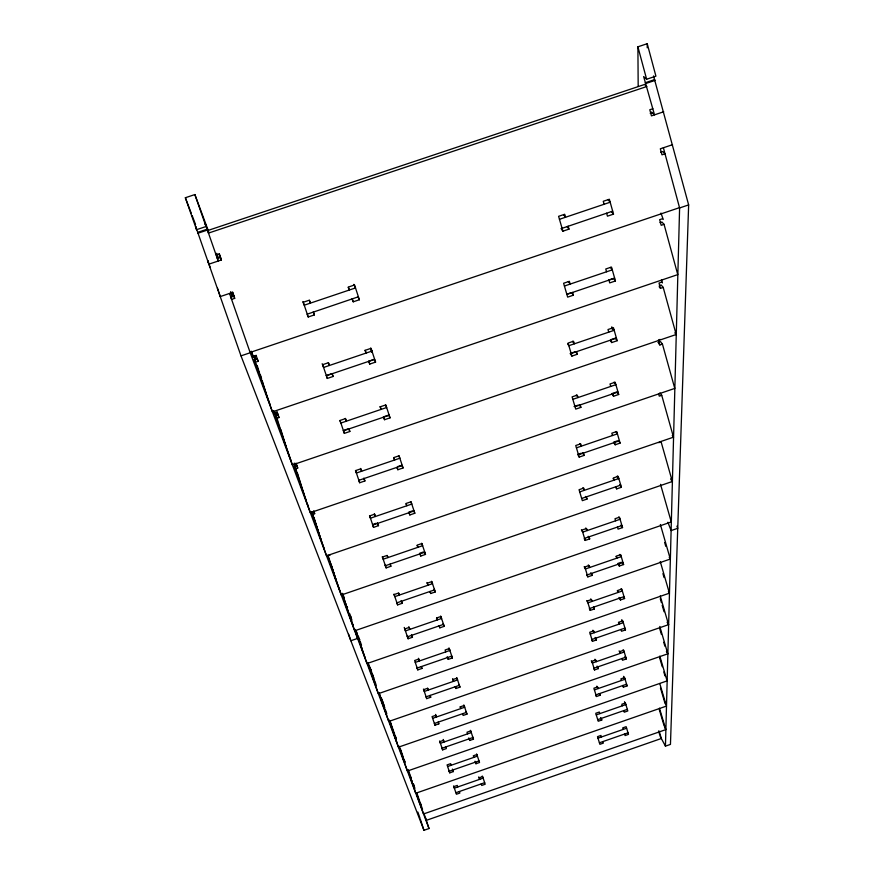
<?xml version="1.0" encoding="UTF-8"?>
<svg xmlns="http://www.w3.org/2000/svg" width="874" height="874" viewBox="0 0 874 874"><rect width="100%" height="100%" fill="white"/><g stroke="black" fill="none" stroke-linecap="round" stroke-linejoin="round"><path stroke-width="1.31" d="M653.544 75.94L688.646 204.909L670.456 744.397L665.442 746.145L679.601 207.957L663.388 147.761M448.854 770.311L449.76 772.835L453.333 771.589L452.798 770.005M475.008 761.232L475.959 763.734L479.531 762.489L476.887 754.557L473.315 755.791L473.839 757.387M601.29 718.417L601.782 720.012L598.231 721.247L595.762 713.271L599.324 712.037L599.815 713.632M483.136 778.133L454.338 788.151L453.551 785.955M597.991 738.18L626.614 728.228M455.9 792.729L484.666 782.711M599.422 742.791L628.024 732.838M659.455 708.169L665.835 729.615L423.54 813.967L416.188 792.74M217.156 257.524L218.205 261.031L205.019 223.132L206.024 226.53L196.552 229.687L195.601 226.279L240.995 355.86L423.956 830.3L429.014 828.541L425.518 817.9M459.363 685.336L426.108 696.829L426.72 698.621L430.707 697.234L430.106 695.453M591.916 639.506L624.943 628.089M455.288 686.756L455.977 688.504L459.964 687.128L456.982 678.148L452.983 679.524L453.584 681.327L452.568 678.705M591.589 639.637L592.474 641.308L596.439 639.943L595.882 638.14M618.431 622.386L619.349 624.036L618.814 622.233L622.78 620.857L625.478 629.903L621.523 631.268L620.977 629.466M660.209 595.915L668.577 624.659L388.777 721.454L378.857 692.896M460.27 706.847L460.838 708.574L460.172 706.858L464.116 705.515L466.967 714.124L463.133 715.445L462.565 713.73M432.641 718.33L464.684 707.241L463.788 704.957M466.399 712.397L434.389 723.486L434.968 725.202L438.814 723.869L438.235 722.153L438.814 723.869M594.003 668.206L625.795 657.204M593.686 668.282L594.539 669.932L598.351 668.61L597.816 666.884M619.087 650.879L620.42 653.326L619.895 651.589L623.708 650.267L626.319 658.93L622.506 660.252L621.982 658.515M659.794 626.45L667.812 653.818L398.446 747.172L389.05 720.11L396.687 741.95M594.407 689.87L625.085 679.229L623.938 677.088M442.08 748.231L472.932 737.525M595.937 694.852L626.592 684.222M441.709 747.314L442.637 749.87L446.341 748.592L445.784 746.942M468.803 737.907L469.775 740.453L473.479 739.175L470.725 730.915L467.022 732.204L467.579 733.854M595.631 694.874L596.45 696.512L600.132 695.234L599.619 693.574M622.561 685.533L623.413 687.15L627.095 685.882L624.582 677.569L620.901 678.847L621.403 680.507M447.608 766.498L477.412 756.141L476.559 753.934M596.265 714.866L625.882 704.575L624.768 702.467M449.225 771.25L479.007 760.904M597.74 719.652L627.335 709.371M404.804 628.919L409.141 627.434L409.808 629.4L408.803 626.691M617.82 563.479L621.032 562.375M407.47 636.785L443.522 624.375M587.23 574.895L623.02 562.572M407.131 636.021L408.125 638.752L412.462 637.255L411.796 635.3M439.141 626.024L439.851 627.827L444.178 626.341L440.911 616.498L436.585 617.984L437.24 619.961L436.53 618.169M586.88 575.158L587.831 576.873L592.124 575.398L591.523 573.42M618.322 564.331L619.316 566.035L623.599 564.549L620.671 554.64L616.367 556.126L616.957 558.104L615.962 556.421M660.373 524.509L670.303 559.054L367.014 663.552L355.161 629.433M415.259 662.394L449.892 650.442L448.963 648.093M417.16 668.02L451.771 656.079M589.666 608.501L624.014 596.647M416.822 667.201L417.794 669.888L421.956 668.457L421.323 666.589M447.193 656.724L448.242 659.389L452.382 657.958L449.269 648.563L445.117 649.994L445.74 651.884M589.327 608.686L590.245 610.391L594.364 608.959L593.796 607.08M619.032 597.434L620.464 599.957L624.582 598.537L621.764 589.087L617.634 590.507L618.202 592.397L617.252 590.726M660.252 561.534L669.408 593.173L378.333 693.672L367.473 662.405M590.267 634.087L623.315 622.67L622.091 620.464M659.914 392.852L661.738 395.321L673.493 437.175L326.537 555.831L311.275 511.727L324.276 549.08M330.044 555.099L327.663 555.908L341.264 595.03L672.335 481.498L661.105 441.862L658.756 442.67M579.702 491.909L618.814 478.515L617.372 476.243M419.662 553.264L423.191 552.051M385.39 565.729L424.786 552.237M581.68 498.475L620.737 485.092M385.095 565.096L386.133 567.903L390.853 566.276L390.121 564.112M420.033 554.182L420.776 556.028L425.496 554.411L421.902 543.53L417.171 545.147L417.892 547.321L417.149 545.496M586.367 496.869L587.022 499.054L582.335 500.66L579.047 489.713L583.745 488.107L584.4 490.292L582.86 487.703M615.613 487.168L616.694 488.883L621.381 487.277L618.169 476.319L613.482 477.925L614.127 480.121L613.045 478.406M396.916 602.82L434.564 589.884M584.575 538.351L621.927 525.525M396.938 603.038L397.615 604.874L402.127 603.322L401.439 601.268M430.008 591.676L430.74 593.501L435.252 591.949L431.822 581.614L427.31 583.166L427.987 585.23L426.905 582.51M584.214 538.701L585.198 540.427L589.688 538.887L589.054 536.811M615.602 520.817L614.99 518.73L619.469 517.189L622.539 527.601L618.06 529.141L617.448 527.066M572.831 399.331L615.886 384.68L614.105 382.124M397.725 466.574L400.838 465.514M574.065 406.508L577.933 405.197M611.789 393.661L616.924 391.913L618.705 394.48L613.559 396.239L612.379 394.524M358.864 480.307L402.248 465.536M575.005 406.683L618.005 392.033M358.624 479.902L359.684 482.732L364.895 480.962L364.076 478.537M397.08 467.863L397.856 469.731L403.056 467.961L399.047 455.791L393.835 457.572L394.644 460.008L393.868 458.151M580.172 404.924L580.893 407.371L575.737 409.119L572.099 396.883L577.277 395.124L577.998 397.572L576.327 394.982M312.16 514.535L314.662 513.683L313.766 510.886M661.738 395.321L659.269 396.162L658.614 393.813M576.436 447.838L617.415 433.843L615.908 431.57M372.499 524.542L376.202 523.275M412.43 510.897L408.726 512.164L409.862 514.95L414.811 513.257L411.02 501.774L406.06 503.468L406.825 505.762L406.071 503.916M577.594 454.458L581.276 453.202M613.515 442.189L617.175 440.933M372.772 525.077L414.058 510.962M578.501 454.775L619.437 440.791M372.848 525.482L373.548 527.361L378.497 525.667L377.732 523.384M578.129 455.332L579.189 457.08L584.105 455.409L583.417 453.093M614.072 443.052L615.198 444.779L620.103 443.096L616.738 431.516L611.822 433.198L612.499 435.514M326.221 375.612L332 373.657L333.092 376.476L327.302 378.442L326.581 376.552M566.975 294.177L571.552 292.637L573.399 295.183L567.663 297.127L563.61 283.252L569.356 281.308L570.165 284.083L568.329 281.559M608.905 279.997L613.472 278.456L615.438 280.958L609.713 282.903L608.927 280.128M326.373 375.689L374.662 359.356M566.855 294.352L614.651 278.183M375.569 362.109L374.345 359.334L368.577 361.29L369.778 364.065L375.569 362.109L371.046 348.333L365.245 350.288L366.151 353.052L364.95 350.299M274.381 413.293L277.145 412.353L278.959 417.553L276.195 418.493L292.386 464.946L676.192 334.513L663.202 287.393L661.181 284.99L659.367 285.601M661.738 282.116L659.018 283.034L660.471 288.311L663.202 287.393M276.195 418.493L275.321 415.674L278.085 414.746L276.992 411.632M344.378 430.15L348.759 428.664L349.84 431.494L344.356 433.362L343.285 430.521M610.959 339.647L615.285 338.172L617.164 340.718L611.734 342.564L610.5 340.86M343.482 430.784L389.192 415.27M571.148 353.489L616.421 338.118M390.044 417.848L388.832 415.052L383.369 416.909L384.56 419.706L390.044 417.848L385.795 404.924L380.299 406.781L381.151 409.371L379.972 406.607M577.343 354.243L575.584 351.654L570.165 353.489L571.913 356.089L577.343 354.243L576.589 351.643M660.187 339.407L658.461 339.997L659.848 344.957L662.426 344.072L674.772 388.406L310.325 512.688L294.21 466.137L296.832 465.252L297.717 468.06L295.095 468.956M657.936 342.51L660.515 341.636L662.426 344.072M559.458 219.298L610.183 202.222L608.107 199.829M358.406 296.799L307.145 314.192L308.216 316.978L314.367 314.913L313.373 311.963M560.988 228.693L612.685 211.158M352.014 299.072L353.238 301.814L359.378 299.749L354.538 284.99L348.387 287.054L349.36 290.015L348.147 287.306M561.632 229.523L562.911 231.184L568.985 229.13L568.133 226.169M604.098 204.276L603.257 201.293L609.342 199.239L613.515 214.13L607.452 216.173L606.611 213.201M250.106 352.451L679.513 207.651M240.995 355.86L250.215 352.746L429.014 828.541M679.601 207.957L688.646 204.909M253.22 356.767L256.148 355.784M662.514 218.708L659.641 219.68L661.181 225.306L664.054 224.345L677.765 274.611L272.426 411.862L254.301 359.52L257.218 358.537L258.081 361.333L255.153 362.317M660.001 222.652L661.913 222.007L664.054 224.345M564.418 286.027L612.292 269.848L610.325 267.378M216.097 255.011L219.221 253.963L221.319 259.993L208.831 264.177L207.826 260.649L210.175 267.52M652.867 108.726L649.797 109.753L651.447 115.871L663.716 111.763M217.418 258.398L220.521 257.349L219.276 253.744M650.234 113.401L652.266 112.713M672.532 144.691L660.329 148.788L661.968 154.818L665.005 153.802L662.743 151.563L660.722 152.24M233.861 295.62L230.769 296.657L231.588 299.411L234.691 298.362L232.615 292.058M196.552 229.687L185.354 197.743L194.869 194.563L208.657 231.588M638.184 86.406L637.9 46.814L647.23 43.7L655.915 76.147L646.629 79.25L643.635 76.562L654.517 114.844L651.523 112.014M197.732 232.364L207.138 229.217M645.307 82.735L654.539 79.643M197.972 233.216L207.389 230.07M646.05 83.412L655.292 80.321M660.973 213.059L663.235 219.483M611.439 211.705L613.515 214.13M659.138 286.705L660.471 288.311M674.826 332.83L676.192 334.513M563.621 214.796L565.554 217.244L564.691 214.261L558.595 216.315L562.911 231.184M658.57 343.329L659.848 344.957M567.051 226.65L568.985 229.13M672.27 435.471L673.493 437.175M670.577 478.941L672.335 481.498M572.536 341.275L574.294 343.843L573.53 341.231L568.078 343.078L571.913 356.089M567.696 343.974L568.843 345.689L614.182 330.306L611.691 326.942L612.434 329.542M618.399 440.518L620.103 443.096M579.211 404.749L580.893 407.371M669.233 557.361L670.303 559.054M619.753 484.699L621.381 487.277M579.746 443.566L581.352 446.155L580.664 443.839L575.737 445.522L579.189 457.08M668.381 591.501L669.408 593.173M582.499 452.787L584.105 455.409M618.705 517.015L620.092 519.276L582.696 532.113L581.385 529.819M620.977 525.034L622.539 527.601M667.102 622.19L668.577 624.659M585.482 496.443L587.022 499.054M619.928 554.378L621.25 556.629L585.427 568.963L584.171 566.68M622.102 562.004L623.599 564.549M666.392 651.37L667.812 653.818M621.053 588.748L622.332 590.977L587.94 602.831L586.727 600.58M585.7 527.994L587.186 530.573L586.552 528.497L582.062 530.037L585.198 540.427M623.621 596.855L624.582 598.537M588.202 536.297L589.688 538.887M624.56 628.242L625.478 629.903M588.3 564.921L589.731 567.477L589.131 565.5L584.826 566.975L587.831 576.873M590.693 572.82L592.124 575.398M623.053 649.83L624.233 652.004L592.408 663.016L591.283 660.82M664.557 727.277L665.835 729.615M624.976 656.472L626.319 658.93M590.704 598.876L592.069 601.41L591.49 599.52L587.361 600.941L590.245 610.391M593.446 607.266L594.364 608.959M660.099 736.203L665.442 746.145M626.232 684.266L627.095 685.882M592.911 630.22L594.233 632.721L593.675 630.908L589.71 632.284L592.474 641.308M595.107 637.43L596.439 639.943M594.954 659.225L596.232 661.694L595.697 659.968L591.884 661.29L594.539 669.932M597.073 666.13L598.351 668.61M596.855 686.166L598.089 688.592L597.576 686.931L593.894 688.209L596.45 696.512M599.302 693.606L600.132 695.234M600.58 717.598L601.782 720.012M353.861 284.356L355.51 287.939L304.25 305.201L302.83 301.53M358.132 297.018L359.378 299.749M370.871 348.65L371.953 351.086L323.588 367.441L322.167 363.715M385.576 405.055L386.647 407.513L340.871 423.049L339.931 420.547M398.806 455.769L399.844 458.227L356.406 473.02L355.467 470.529M401.876 465.165L403.056 467.961M410.758 501.621L411.785 504.069L370.445 518.195L369.516 515.704M413.653 510.482L414.811 513.257M421.629 543.267L422.623 545.704L383.194 559.207L382.277 556.738M424.371 551.647L425.496 554.411M431.538 581.265L432.51 583.679L394.819 596.625L393.923 594.178M434.138 589.218L435.252 591.949M440.616 616.083L441.567 618.464L405.47 630.897L404.586 628.482M443.096 623.643L444.178 626.341M451.683 656.177L452.382 657.958M309.32 300.383L310.401 303.125L309.407 300.175L303.256 302.251L308.216 316.978M313.263 312.127L314.367 314.913M456.665 677.623L457.572 679.939L424.283 691.443L423.442 689.105M458.926 684.506L459.964 687.128M465.962 711.534L466.967 714.124M328.318 362.677L329.4 365.474L328.471 362.721L322.659 364.677L327.302 378.442M676.913 526.148L677.743 528.3L671.112 530.584L667.9 522.237M470.409 730.325L471.283 732.576L440.398 743.282L439.578 741.01M472.495 736.629L473.479 739.175M345.285 418.373L346.366 421.181L345.503 418.591L339.997 420.46L344.356 433.362M478.755 776.888L479.684 779.335L479.181 777.805L482.634 776.604L485.179 784.24L481.727 785.442L481.213 783.912M185.354 197.743L191.177 213.027M192.149 215.572L195.547 224.487M360.558 468.442L361.618 471.25L360.798 468.814L355.587 470.594L359.684 482.732M363.824 478.133L364.895 480.962M374.356 513.693L375.405 516.501L374.629 514.196L369.669 515.889L373.548 527.361M377.437 522.849L378.497 525.667M387.237 555.733L387.925 557.59L387.193 555.416L382.451 557.033L386.133 567.903M390.165 564.418L390.853 566.276M398.664 593.238L399.342 595.074L398.642 593.009L394.119 594.56L397.615 604.874M401.1 600.558L402.127 603.322M216.741 253.296L218.642 258.409M411.446 634.535L412.462 637.255M418.438 658.286L419.422 660.962L418.777 659.083L414.626 660.515L417.794 669.888M421.29 666.665L421.956 668.457M427.637 688.308L428.282 690.067L427.681 688.275L423.682 689.652L426.72 698.621M430.063 695.475L430.707 697.234M435.547 714.408L436.487 716.997L435.908 715.282L432.062 716.614L434.968 725.202M443.173 739.448L444.101 741.993L443.544 740.344L439.841 741.633L442.637 749.87M346.541 606.032L345.787 604.404M452.426 769.076L453.333 771.589M217.484 288.18L218.729 291.741M345.656 604.032L345.001 602.153M234.691 298.362L232.626 292.419L220.204 296.592L219.145 292.932M254.389 355.609L255.732 359.662M275.321 415.674L291.02 460.729M273.584 411.097L274.676 414.232L273.584 410.725M231.949 295.423L230.681 291.785L232.134 296.985M254.301 359.52L270.208 405.132M229.512 293.456L250.215 352.746M194.869 194.563L206.024 226.53M416.964 793.352L419.159 799.688M420.208 802.747L422.546 809.335M423.77 812.995L426.315 820.347L661.334 738.497L659.116 731.068M408.245 769.852L411.086 778.024M414.888 788.993L413.205 784.033L414.025 786.502M400.303 748.559L403.231 757.124M408.049 770.868L415.751 793.242L666.447 706.094L659.772 683.523M403.919 759.178L405.033 762.368L404.007 759.233M389.979 720.853L394.808 734.717M395.092 735.569L396.239 738.891L395.201 735.7M398.828 746.298L407.404 771.032L667.102 680.89L659.804 656.101M382.004 699.637L384.057 705.547M384.899 708.137L381.195 697.474L381.468 698.326M385.587 710.191L386.789 713.654M369.921 666.96L371.21 670.664M372.488 674.378L373.777 678.082M378.945 692.973L386.559 714.888M374.629 680.715L370.762 669.571L371.046 670.445M358.449 636.48L359.771 640.292L359.487 639.407M360.307 641.756L361.53 645.285M349.818 613.854L351.097 617.547M355.598 630.493L365.245 658.242M342.805 593.872L344.061 597.488M350.682 616.552L351.971 620.256M313.853 511.377L314.662 513.683M346.858 606.938L347.426 608.588M341.8 593.435L353.358 626.68M417.87 812.077L420.055 818.381M341.789 593.632L354.702 630.788L671.276 521.964L660.526 484.338M296.013 463.165L297.717 468.06M327.652 555.646L339.91 590.911M294.265 463.111L295.106 465.536M256.06 355.215L258.081 361.333M294.21 466.137L306.271 500.78M307.167 503.348L308.511 507.204M449.76 772.835L447.073 764.903L450.656 763.668L451.192 765.253M350.201 616.76L350.802 618.508M352.025 622.124L353.325 625.937M355.379 631.978L357.575 638.435L350.856 640.74L348.671 634.284M342.138 593.73L344.432 600.471M404.225 627.434L408.125 638.752M457.801 786.95L457.288 785.42L453.825 786.622L456.414 794.248L459.866 793.046L459.353 791.527M332.175 373.733L333.092 376.476M348.977 428.916L349.84 431.494M482.273 776.014L483.038 778.297M469.229 738.803L469.775 740.453M475.434 762.139L475.959 763.734M448.996 648.268L449.771 650.606M430.052 591.436L430.74 593.501M439.207 625.86L439.851 627.827M447.619 657.51L448.242 659.389M455.376 686.713L455.977 688.504M383.708 417.127L384.56 419.706M397.047 467.306L397.856 469.731M409.108 512.656L409.862 514.95M420.055 553.854L420.776 556.028M370.652 348.092L371.876 351.84M371.1 349.786L371.876 352.146M352.277 298.864L353.238 301.814M368.872 361.312L369.778 364.065M419.596 800.955L419.859 801.764M420.176 802.561L420.886 804.725M413.424 783.891L414.68 787.736M416.363 792.86L419.629 802.561M410.813 777.084L411.086 777.904M411.894 780.362L412.167 781.192M408.005 770.147L411.709 781.443M399.473 747.325L403.22 758.818M399.014 746.243L401.516 753.891M390.864 723.344L391.137 724.196M389.629 720.777L394.098 734.51M389.367 720.307L392.317 729.364M420.503 819.648L423.956 830.3M379.13 692.831L384.276 708.311M375.175 682.048L376.246 685.347M375.066 681.949L375.35 682.834M368.653 664.546L373.657 680.005M367.976 662.853L371.701 674.4M356.472 631.716L362.142 649.316M356.068 630.919L360.099 643.45M347.251 606.676L347.535 607.572M342.684 594.298L349.622 615.952M342.193 593.304L347.481 609.779M331.028 564.08L335.955 579.517M327.979 555.099L333.693 573.027M313.984 517.528L320.977 539.597M312.051 512.088L318.584 532.736M297.368 472.998L304.48 495.634M294.221 463.755L301.956 488.38M278.085 414.746L278.959 417.553M275.561 412.67L276.118 414.462M280.762 429.396L286.246 447.018M275.091 412.091L283.558 439.316M601.432 736.99L600.951 735.449L597.51 736.651L599.892 744.32L603.333 743.129L602.852 741.589M260.365 374.76L261.566 378.661M262.364 381.25L265.958 392.939M254.389 356.384L255.579 360.241M257.164 365.398L263.085 384.724M623.184 729.419L622.714 727.878L626.145 726.687L628.493 734.368L625.063 735.569L624.593 734.029M252.083 353.063L253.504 357.706L251.275 351.206M622.911 685.489L623.413 687.15M624.495 701.746L625.183 704.018M622.321 705.81L621.84 704.215L625.391 702.98L627.816 710.966L624.265 712.201L623.785 710.606M220.521 257.349L221.319 259.993M623.654 676.345L624.364 678.716M658.581 731.101L659.739 734.968M621.775 619.677L622.55 622.255M618.726 564.047L619.316 566.035M659.313 709.644L664.174 726.01M619.895 598.067L620.464 599.957M660.471 688.013L665.125 703.712M616.05 486.698L616.694 488.883M659.597 657.641L662.284 666.753M663.814 671.964L664.972 675.875M660.263 598.712L661.399 602.623M662.164 605.234L664.065 611.756M614.531 442.463L615.198 444.779M617.263 476.188L617.973 478.624M659.531 627.958L661.432 634.458M663.727 642.27L664.874 646.17M662.929 573.617L664.065 577.55M572.59 292.408L573.399 295.183M664.655 542.481L665.759 546.316M618.705 394.48L615.176 382.222L610.008 383.981L610.718 386.428M612.849 393.792L613.559 396.239M617.164 340.718L613.439 327.695L607.998 329.531L608.741 332.142M610.992 339.964L611.734 342.564M606.556 271.781L605.758 268.995L611.505 267.062L615.438 280.958M661.542 279.735L662.416 282.914M637.9 46.814L646.629 79.25M647.23 43.7L647.23 47.786M644.651 84.45L207.695 230.55L208.449 233.107L646.88 86.493L644.651 84.45"/></g></svg>
